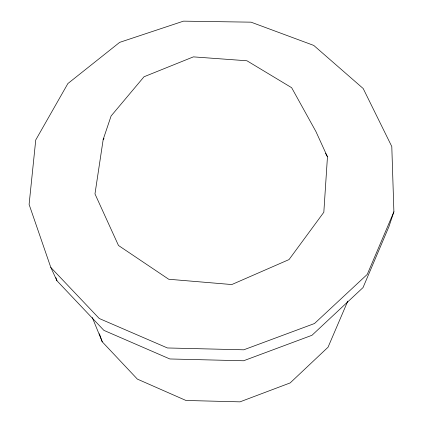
<?xml version="1.0" encoding="UTF-8"?>
<svg xmlns="http://www.w3.org/2000/svg" width="423" height="423" viewBox="0 0 423 423"><rect width="100%" height="100%" fill="white"/><g stroke="black" fill="none" stroke-linecap="round" stroke-linejoin="round"><path stroke-width="0.63" d="M327.46 156.801L323.828 212.256L289.031 259.579L231.799 284.552L168.719 279.249L118.482 245.483L94.974 193.914L103.191 139.447L111.096 115.981L144.021 76.764L193.39 56.872L246.942 60.775L291.648 87.698L315.949 131.585L327.46 156.801L325.546 153.338M393.898 211.791L388.901 226.717L363.019 287.587L311.968 335.286L243.6 360.766L169.84 358.968L103.894 330.368L56.957 280.766L50.818 267.463L29.102 204.431L35.743 139.976L67.881 83.553L119.646 42.374L183.482 21.15L251.04 22.165L313.744 45.414L363.188 88.523L391.793 146.527L393.898 211.791L367.249 274.4L314.5 323.521L243.77 349.805L167.434 347.965L99.252 318.508L50.818 267.463M347.764 301.176L328.037 347.225L290.167 382.921L239.989 401.85L185.956 400.47L137.364 379.108L102.244 341.816L92.283 317.509M103.191 139.447L104.026 138.443M99.389 333.742L102.244 341.816M55.889 277.673L56.957 280.766"/></g></svg>
